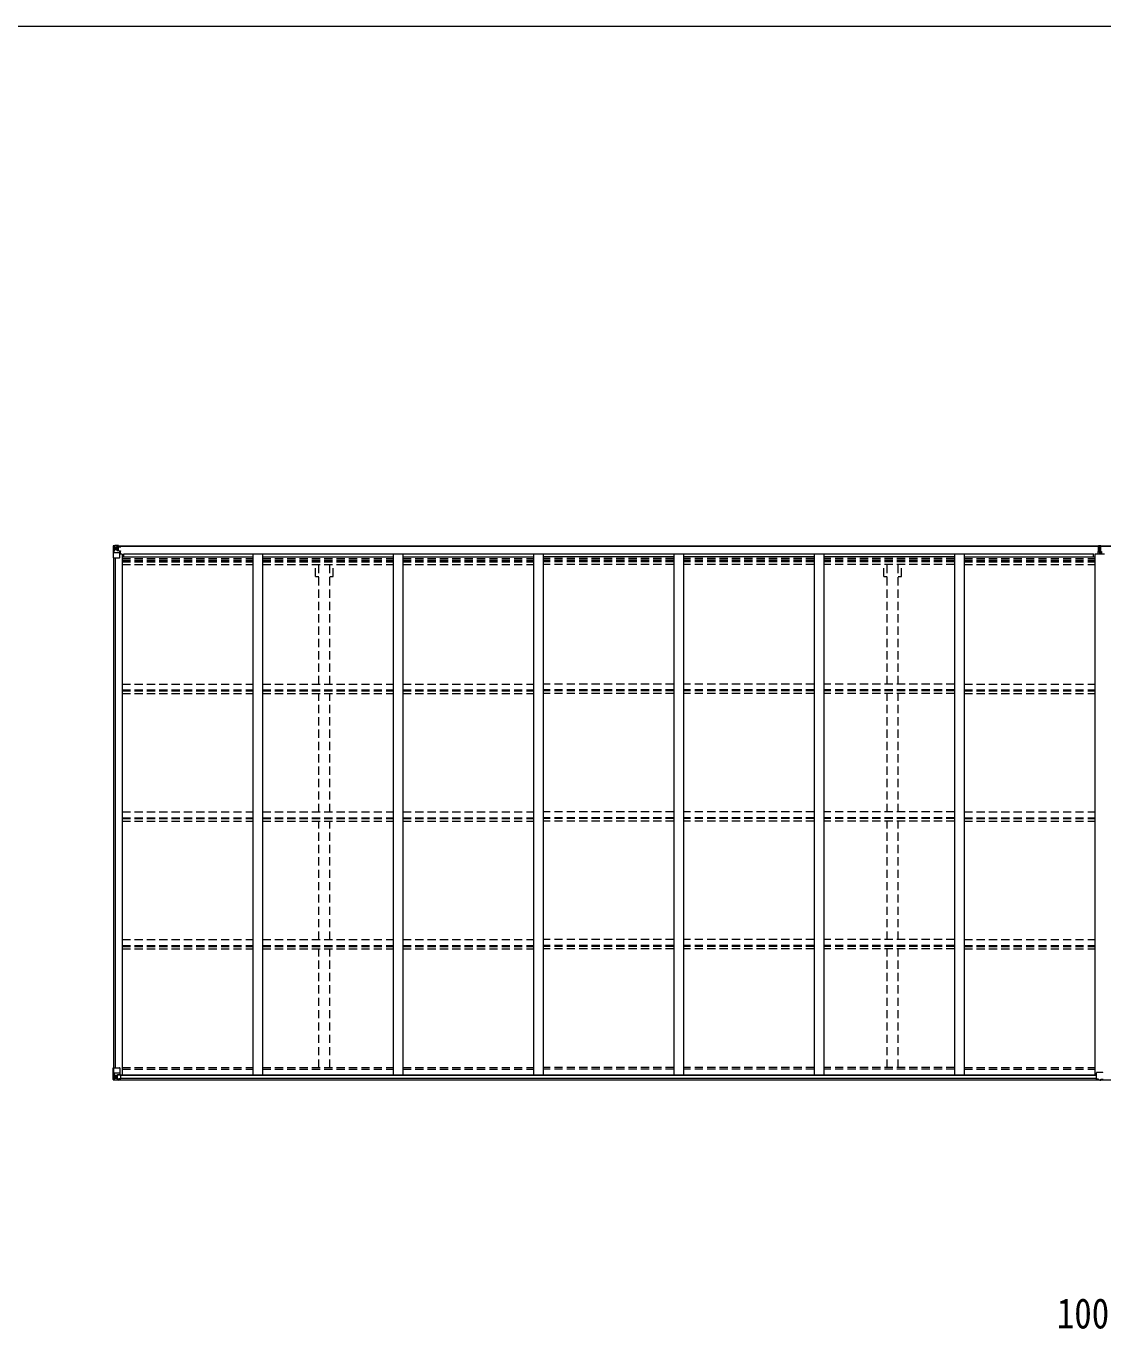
# Model space of a CAD drawing. Units: millimetres at full size, sheet at 1:35; details may follow other scales. Extents: x -9837 to 9837, y -6790 to 6790.
# Drawn here: x -2556 to 2938, y 143 to 6790 of the extents above; entities that cross this region are included whole.
import ezdxf
from ezdxf.enums import TextEntityAlignment as Align

# ---------------------------------------------------------------- set-up
doc = ezdxf.new("R2010")
doc.units = ezdxf.units.MM
doc.header["$LTSCALE"] = 35
doc.linetypes.add('DASHED1', pattern=[1.8, 1.2, -0.6])
for name, color, linetype, lineweight in [('0-3_ELV2', 4, 'Continuous', 9), ('0-4_TABLE1', 6, 'Continuous', 9), ('0-6_OTH_LINE', 6, 'Continuous', 9), ('F-0_240', 7, 'Continuous', 9)]:
    doc.layers.add(name, color=color, linetype=linetype, lineweight=lineweight)
doc.styles.add('ＭＳ ゴシック', font='')
doc.styles.get('ＭＳ ゴシック').set_extended_font_data('MS Gothic')

msp = doc.modelspace()

# ---------------------------------------------------------------- linework, layer by layer
at = {"layer": '0-3_ELV2'}
for p, q in [((-2089.14, 4137.81), (2914.86, 4137.81)), ((-2089.14, 4135.67), (2914.86, 4135.67)), ((2927.86, 4137.81), (7931.86, 4137.81)), ((2927.86, 4135.67), (7931.86, 4135.67)), ((-2110.64, 4077.05), (-2110.64, 1475.61)), ((-2100.94, 4077.05), (-2100.94, 1475.61)), ((-2065.64, 4095.7), (-2078.64, 4095.7)), ((-2065.64, 4095.7), (-2065.64, 1439.59)), ((-2065.64, 4082.01), (-1399.64, 4082.01)), ((-2058.14, 4082.01), (-2058.14, 4097.53)), ((-2058.14, 4097.53), (2888.86, 4097.53)), ((-1399.64, 4097.51), (-1399.64, 1439.59)), ((-1349.64, 4097.51), (-1349.64, 1439.59)), ((-1349.64, 4082.01), (-683.64, 4082.01)), ((-683.64, 4097.51), (-683.64, 1439.59)), ((-633.64, 4097.51), (-633.64, 1439.59)), ((-633.64, 4082.01), (32.36, 4082.01)), ((32.36, 4097.51), (32.36, 1439.59)), ((82.36, 4097.51), (82.36, 1439.59)), ((748.36, 4082.01), (82.36, 4082.01)), ((748.36, 4097.51), (748.36, 1439.59)), ((798.36, 4097.51), (798.36, 1439.59)), ((1464.36, 4082.01), (798.36, 4082.01)), ((1464.36, 4097.51), (1464.36, 1439.59)), ((1514.36, 4097.51), (1514.36, 1439.59)), ((2180.36, 4082.01), (1514.36, 4082.01)), ((2180.36, 4097.51), (2180.36, 1439.59)), ((2230.36, 4097.51), (2230.36, 1439.59)), ((2230.36, 4082.01), (2896.36, 4082.01)), ((2888.86, 4082.01), (2888.86, 4097.53)), ((2896.36, 4095.7), (2896.36, 1439.59)), ((2946.36, 4095.7), (2896.36, 4095.7)), ((-2085.91, 1439.59), (2904.86, 1439.59)), ((-2084.14, 1413.81), (2914.86, 1413.81)), ((-2074.14, 1437.33), (2904.86, 1437.33)), ((-2074.14, 1421.71), (2904.86, 1421.71)), ((2927.86, 1413.81), (7926.86, 1413.81))]:
    msp.add_line(p, q, dxfattribs=at)
at = {"layer": '0-3_ELV2', "linetype": 'DASHED1'}
for p, q in [((-2065.64, 4073.62), (-1399.64, 4073.62)), ((-2065.64, 4065.42), (-1399.64, 4065.42)), ((-2065.64, 4061.49), (-1399.64, 4061.49)), ((-2065.64, 4056.41), (-1399.64, 4056.41)), ((-1349.64, 4073.62), (-683.64, 4073.62)), ((-1349.64, 4065.42), (-683.64, 4065.42)), ((-1349.64, 4061.49), (-683.64, 4061.49)), ((-1349.64, 4056.41), (-683.64, 4056.41)), ((-633.64, 4073.62), (32.36, 4073.62)), ((-633.64, 4065.42), (32.36, 4065.42)), ((-633.64, 4061.49), (32.36, 4061.49)), ((-633.64, 4056.41), (32.36, 4056.41)), ((748.36, 4073.62), (82.36, 4073.62)), ((748.36, 4065.42), (82.36, 4065.42)), ((748.36, 4061.49), (82.36, 4061.49)), ((748.36, 4056.41), (82.36, 4056.41)), ((1464.36, 4073.62), (798.36, 4073.62)), ((1464.36, 4065.42), (798.36, 4065.42)), ((1464.36, 4061.49), (798.36, 4061.49)), ((1464.36, 4056.41), (798.36, 4056.41)), ((2180.36, 4073.62), (1514.36, 4073.62)), ((2180.36, 4065.42), (1514.36, 4065.42)), ((2180.36, 4061.49), (1514.36, 4061.49)), ((2180.36, 4056.41), (1514.36, 4056.41)), ((2230.36, 4073.62), (2896.36, 4073.62)), ((2230.36, 4065.42), (2896.36, 4065.42)), ((2230.36, 4061.49), (2896.36, 4061.49)), ((2230.36, 4056.41), (2896.36, 4056.41)), ((-2065.64, 4043.41), (-1399.64, 4043.41)), ((-1349.64, 4043.41), (-683.64, 4043.41)), ((-1079.84, 3981.81), (-1079.84, 4043.41)), ((-1062.14, 3432.29), (-1062.14, 4043.41)), ((-1007.14, 3432.29), (-1007.14, 4043.41)), ((-989.44, 3981.81), (-989.44, 4043.41)), ((-633.64, 4043.41), (32.36, 4043.41)), ((748.36, 4043.41), (82.36, 4043.41)), ((1464.36, 4043.41), (798.36, 4043.41)), ((2180.36, 4043.41), (1514.36, 4043.41)), ((1820.16, 3981.81), (1820.16, 4043.41)), ((1837.86, 3432.29), (1837.86, 4043.41)), ((1892.86, 3432.29), (1892.86, 4043.41)), ((1910.56, 3981.81), (1910.56, 4043.41)), ((2230.36, 4043.41), (2896.36, 4043.41)), ((-1079.84, 3981.81), (-1062.14, 3981.81)), ((-1007.14, 3981.81), (-989.44, 3981.81)), ((1820.16, 3981.81), (1837.86, 3981.81)), ((1892.86, 3981.81), (1910.56, 3981.81)), ((-2065.64, 3432.29), (-1399.67, 3432.29)), ((-2065.64, 3402.56), (-1399.67, 3402.56)), ((-2065.64, 3398.01), (-1399.67, 3398.01)), ((-1349.64, 3432.29), (-683.67, 3432.29)), ((-1349.64, 3402.56), (-683.67, 3402.56)), ((-1349.64, 3398.01), (-683.67, 3398.01)), ((-633.64, 3432.29), (32.33, 3432.29)), ((-633.64, 3402.56), (32.33, 3402.56)), ((-633.64, 3398.01), (32.33, 3398.01)), ((748.36, 3432.29), (82.36, 3432.29)), ((748.36, 3402.56), (82.36, 3402.56)), ((748.36, 3398.01), (82.36, 3398.01)), ((1464.36, 3432.29), (798.36, 3432.29)), ((1464.36, 3402.56), (798.36, 3402.56)), ((1464.36, 3398.01), (798.36, 3398.01)), ((2180.33, 3432.29), (1514.36, 3432.29)), ((2180.33, 3402.56), (1514.36, 3402.56)), ((2180.33, 3398.01), (1514.36, 3398.01)), ((2230.36, 3432.29), (2896.33, 3432.29)), ((2230.36, 3402.56), (2896.33, 3402.56)), ((2230.36, 3398.01), (2896.33, 3398.01)), ((-2065.64, 3385), (-1399.67, 3385)), ((-1349.64, 3385), (-683.67, 3385)), ((-1062.14, 2780.51), (-1062.14, 3385)), ((-1007.14, 2780.51), (-1007.14, 3385)), ((-633.64, 3385), (32.33, 3385)), ((748.36, 3385), (82.36, 3385)), ((1464.36, 3385), (798.36, 3385)), ((2180.33, 3385), (1514.36, 3385)), ((1837.86, 2780.51), (1837.86, 3385)), ((1892.86, 2780.51), (1892.86, 3385)), ((2230.36, 3385), (2896.33, 3385)), ((-2065.64, 2780.63), (-1399.67, 2780.63)), ((-2065.64, 2750.89), (-1399.67, 2750.89)), ((-2065.64, 2746.35), (-1399.67, 2746.35)), ((-2065.64, 2733.34), (-1399.67, 2733.34)), ((-1349.64, 2780.63), (-683.67, 2780.63)), ((-1349.64, 2750.89), (-683.67, 2750.89)), ((-1349.64, 2746.35), (-683.67, 2746.35)), ((-1349.64, 2733.34), (-683.67, 2733.34)), ((-1062.14, 2128.84), (-1062.14, 2732.14)), ((-1007.14, 2128.84), (-1007.14, 2732.14)), ((-633.64, 2780.63), (32.33, 2780.63)), ((-633.64, 2750.89), (32.33, 2750.89)), ((-633.64, 2746.35), (32.33, 2746.35)), ((-633.64, 2733.34), (32.33, 2733.34)), ((748.36, 2780.63), (82.36, 2780.63)), ((748.36, 2750.89), (82.36, 2750.89)), ((748.36, 2746.35), (82.36, 2746.35)), ((748.36, 2733.34), (82.36, 2733.34)), ((1464.36, 2780.63), (798.36, 2780.63)), ((1464.36, 2750.89), (798.36, 2750.89)), ((1464.36, 2746.35), (798.36, 2746.35)), ((1464.36, 2733.34), (798.36, 2733.34)), ((2180.33, 2780.63), (1514.36, 2780.63)), ((2180.33, 2750.89), (1514.36, 2750.89)), ((2180.33, 2746.35), (1514.36, 2746.35)), ((2180.33, 2733.34), (1514.36, 2733.34)), ((1837.86, 2128.84), (1837.86, 2732.14)), ((1892.86, 2128.84), (1892.86, 2732.14)), ((2230.36, 2780.63), (2896.33, 2780.63)), ((2230.36, 2750.89), (2896.33, 2750.89)), ((2230.36, 2746.35), (2896.33, 2746.35)), ((2230.36, 2733.34), (2896.33, 2733.34)), ((-2065.64, 2128.97), (-1399.67, 2128.97)), ((-1349.64, 2128.97), (-683.67, 2128.97)), ((-633.64, 2128.97), (32.33, 2128.97)), ((748.36, 2128.97), (82.36, 2128.97)), ((1464.36, 2128.97), (798.36, 2128.97)), ((2180.33, 2128.97), (1514.36, 2128.97)), ((2230.36, 2128.97), (2896.33, 2128.97)), ((-2065.64, 2099.23), (-1399.67, 2099.23)), ((-2065.64, 2094.69), (-1399.67, 2094.69)), ((-2065.64, 2081.68), (-1399.67, 2081.68)), ((-1349.64, 2099.23), (-683.67, 2099.23)), ((-1349.64, 2094.69), (-683.67, 2094.69)), ((-1349.64, 2081.68), (-683.67, 2081.68)), ((-1062.14, 1475.76), (-1062.14, 2080.48)), ((-1007.14, 1475.76), (-1007.14, 2080.48)), ((-633.64, 2099.23), (32.33, 2099.23)), ((-633.64, 2094.69), (32.33, 2094.69)), ((-633.64, 2081.68), (32.33, 2081.68)), ((748.36, 2099.23), (82.36, 2099.23)), ((748.36, 2094.69), (82.36, 2094.69)), ((748.36, 2081.68), (82.36, 2081.68)), ((1464.36, 2099.23), (798.36, 2099.23)), ((1464.36, 2094.69), (798.36, 2094.69)), ((1464.36, 2081.68), (798.36, 2081.68)), ((2180.33, 2099.23), (1514.36, 2099.23)), ((2180.33, 2094.69), (1514.36, 2094.69)), ((2180.33, 2081.68), (1514.36, 2081.68)), ((1837.86, 1475.76), (1837.86, 2080.48)), ((1892.86, 1475.76), (1892.86, 2080.48)), ((2230.36, 2099.23), (2896.33, 2099.23)), ((2230.36, 2094.69), (2896.33, 2094.69)), ((2230.36, 2081.68), (2896.33, 2081.68)), ((-2065.64, 1475.76), (-1399.64, 1475.76)), ((-2065.64, 1467.41), (-1399.64, 1467.41)), ((-1349.64, 1475.76), (-683.64, 1475.76)), ((-1349.64, 1467.41), (-683.64, 1467.41)), ((-633.64, 1475.76), (32.36, 1475.76)), ((-633.64, 1467.41), (32.36, 1467.41)), ((748.36, 1475.76), (82.36, 1475.76)), ((748.36, 1467.41), (82.36, 1467.41)), ((1464.36, 1475.76), (798.36, 1475.76)), ((1464.36, 1467.41), (798.36, 1467.41)), ((2180.36, 1475.76), (1514.36, 1475.76)), ((2180.36, 1467.41), (1514.36, 1467.41)), ((2230.36, 1475.76), (2896.36, 1475.76)), ((2230.36, 1467.41), (2896.36, 1467.41))]:
    msp.add_line(p, q, dxfattribs=at)
at = {"layer": '0-4_TABLE1'}
for p, q in [((-2112.64, 4137.76), (-2112.64, 4077.05)), ((-2084.14, 4140.44), (-2111.7, 4138.76)), ((-2111.7, 4138.71), (-2111.7, 4138.75)), ((-2102.73, 4139.14), (-2110.66, 4138.67)), ((-2109.8, 4137.7), (-2109.8, 4137.63)), ((-2109.8, 4077.05), (-2109.8, 4137.63)), ((-2105.83, 4134.26), (-2108.56, 4137.92)), ((-2104.97, 4130.75), (-2102.64, 4130.81)), ((-2104.97, 4117.28), (-2104.97, 4130.75)), ((-2090.64, 4139.93), (-2102.64, 4139.15)), ((-2089.14, 4130.8), (-2102.64, 4130.8)), ((-2097.16, 4123.61), (-2097.16, 4122.65)), ((-2090.64, 4113.95), (-2090.64, 4140.05)), ((-2090.64, 4139.16), (-2084.14, 4139.56)), ((-2089.14, 4134.34), (-2090.64, 4134.34)), ((-2084.14, 4138.63), (-2089.14, 4138.55)), ((-2080.64, 4133.98), (-2089.14, 4133.98)), ((-2085.14, 4129.05), (-2089.14, 4129.05)), ((-2089.03, 4132.68), (-2085.14, 4132.68)), ((-2088.65, 4133.05), (-2078.64, 4133.14)), ((-2088.65, 4132.89), (-2088.65, 4133.05)), ((-2073.64, 4133.02), (-2088.65, 4132.89)), ((-2088.64, 4135.01), (-2088.64, 4133.05)), ((-2080.64, 4135.01), (-2088.64, 4135.01)), ((-2080.64, 4134.98), (-2088.64, 4134.98)), ((-2085.14, 4112.94), (-2085.14, 4132.91)), ((-2084.14, 4137.81), (-2084.14, 4140.44)), ((-2080.64, 4133.98), (-2080.64, 4135.67)), ((-2079.14, 4138.25), (-2079.14, 4137.81)), ((-2078.84, 4138.25), (-2079.14, 4138.25)), ((-2078.84, 4138.25), (-2077.15, 4137.81)), ((-2078.64, 4134.75), (-2072.64, 4134.75)), ((-2073.64, 4135.67), (-2073.64, 4134.75)), ((-2072.64, 4133.06), (-2072.64, 4135.67)), ((2914.86, 4139.53), (2921.36, 4139.92)), ((2914.86, 4135.03), (2914.86, 4139.53)), ((2919.86, 4136.83), (2914.86, 4136.52)), ((2915.86, 4134.03), (2919.86, 4134.03)), ((2915.86, 4108.49), (2915.86, 4134.03)), ((2915.86, 4132.19), (2919.86, 4132.12)), ((2915.86, 4128.59), (2919.86, 4128.53)), ((2921.36, 4136.92), (2919.86, 4136.83)), ((2919.86, 4136.83), (2919.86, 4095.7)), ((2919.86, 4123.31), (2922.86, 4123.31)), ((2921.36, 4139.92), (2927.86, 4139.53)), ((2921.36, 4139.92), (2921.36, 4136.92)), ((2927.86, 4136.52), (2921.36, 4136.92)), ((2922.86, 4134.03), (2926.86, 4134.03)), ((2922.86, 4134.03), (2922.86, 4095.7)), ((2922.86, 4132.12), (2926.86, 4132.12)), ((2922.86, 4128.53), (2926.86, 4128.53)), ((2926.86, 4108.49), (2926.86, 4134.03)), ((2927.86, 4135.03), (2927.86, 4139.53)), ((-2112.64, 4077.05), (-2079.64, 4077.05)), ((-2109.25, 4103.93), (-2105.11, 4116.01)), ((-2109.25, 4103.93), (-2102.64, 4103.71)), ((-2102.64, 4117.24), (-2104.97, 4117.28)), ((-2089.14, 4117.25), (-2102.64, 4117.25)), ((-2102.64, 4117.24), (-2102.64, 4117.25)), ((-2102.64, 4103.71), (-2078.64, 4103.71)), ((-2089.81, 4113.69), (-2079.47, 4112.04)), ((-2089.81, 4113.06), (-2089.81, 4113.69)), ((-2079.47, 4111.4), (-2089.81, 4113.06)), ((-2085.14, 4120.84), (-2089.14, 4120.84)), ((-2079.47, 4112.04), (-2079.47, 4111.4)), ((-2079.19, 4111.96), (-2074.14, 4111.91)), ((-2078.64, 4078.05), (-2078.64, 4111.14)), ((-2074.14, 4110.2), (-2078.64, 4110.17)), ((-2074.14, 4100.05), (-2078.64, 4100.05)), ((-2075.14, 4111.92), (-2075.14, 4110.19)), ((-2074.14, 4095.7), (-2074.14, 4111.91)), ((2912.86, 4108.46), (2919.86, 4108.53)), ((2912.86, 4095.7), (2912.86, 4108.46)), ((2919.86, 4108.03), (2912.86, 4107.96)), ((2912.86, 4107.09), (2919.86, 4107.03)), ((2919.86, 4106.53), (2912.86, 4106.59)), ((2915.86, 4120.36), (2919.86, 4120.32)), ((2919.86, 4116.24), (2922.86, 4116.24)), ((2919.86, 4106.6), (2922.86, 4106.6)), ((2919.86, 4099.53), (2922.86, 4099.53)), ((2922.86, 4120.32), (2926.86, 4120.32)), ((2922.86, 4108.53), (2929.86, 4108.46)), ((2929.86, 4107.96), (2922.86, 4108.03)), ((2922.86, 4107.03), (2929.86, 4107.09)), ((2929.86, 4106.59), (2922.86, 4106.53)), ((2929.86, 4108.46), (2929.86, 4095.7)), ((-2112.64, 1475.61), (-2079.64, 1475.61)), ((-2112.64, 1414.9), (-2112.64, 1475.61)), ((-2109.8, 1475.61), (-2109.8, 1415.03)), ((-2078.64, 1474.61), (-2078.64, 1441.51)), ((-2111.7, 1413.94), (-2111.7, 1413.9)), ((-2102.73, 1413.52), (-2110.65, 1413.99)), ((-2109.79, 1414.96), (-2109.8, 1415.03)), ((-2109.25, 1448.73), (-2102.64, 1448.94)), ((-2109.25, 1448.73), (-2105.11, 1436.64)), ((-2105.83, 1418.4), (-2108.56, 1414.73)), ((-2102.64, 1435.41), (-2104.97, 1435.38)), ((-2104.97, 1435.38), (-2104.97, 1421.91)), ((-2104.97, 1421.91), (-2102.64, 1421.85)), ((-2102.64, 1448.94), (-2078.64, 1448.94)), ((-2102.64, 1435.41), (-2102.64, 1435.41)), ((-2090.64, 1435.41), (-2102.64, 1435.41)), ((-2102.64, 1421.85), (-2090.64, 1421.85)), ((-2090.64, 1412.73), (-2102.64, 1413.51)), ((-2098.12, 1429.05), (-2098.12, 1430.01)), ((-2090.64, 1439.4), (-2084.14, 1439.4)), ((-2090.64, 1439.4), (-2090.64, 1412.61)), ((-2079.47, 1441.25), (-2089.81, 1439.6)), ((-2089.81, 1439.6), (-2089.81, 1439.4)), ((-2087.12, 1439.4), (-2079.47, 1440.62)), ((-2084.14, 1439.4), (-2075.14, 1439.36)), ((-2084.14, 1412.21), (-2084.14, 1418.16)), ((-2075.14, 1417.59), (-2084.14, 1417.53)), ((-2079.47, 1440.62), (-2079.47, 1441.25)), ((-2074.14, 1438.45), (-2074.14, 1418.3)), ((2904.86, 1417.68), (2904.86, 1450)), ((2904.86, 1417.68), (2904.86, 1417.64)), ((2936.86, 1451), (2905.86, 1451)), ((2914.86, 1416.91), (2905.86, 1416.97)), ((2927.86, 1416.91), (2936.86, 1416.97))]:
    msp.add_line(p, q, dxfattribs=at)
for points in [[(-2099.08, 4124.57), (-2100.04, 4124.57), (-2100.04, 4125.53), (-2099.08, 4125.53)], [(-2098.12, 4126.49), (-2098.12, 4127.45), (-2097.16, 4127.45), (-2097.16, 4126.49)], [(-2097.16, 4122.65), (-2098.12, 4122.65), (-2098.12, 4123.61)], [(-2096.2, 4125.53), (-2095.24, 4125.53), (-2095.24, 4124.57), (-2096.2, 4124.57)], [(-2084.14, 4139.04), (-2089.14, 4139.04), (-2089.14, 4113.58)], [(-2078.64, 4134.75), (-2078.64, 4133.13), (-2072.64, 4133.18)], [(-2111.7, 1413.9), (-2102.64, 1413.35), (-2084.14, 1412.21)], [(-2099.08, 1427.13), (-2100.04, 1427.13), (-2100.04, 1428.09), (-2099.08, 1428.09)], [(-2098.12, 1430.01), (-2097.16, 1430.01), (-2097.16, 1429.05)], [(-2097.16, 1426.17), (-2097.16, 1425.21), (-2098.12, 1425.21), (-2098.12, 1426.17)], [(-2096.2, 1428.09), (-2095.24, 1428.09), (-2095.24, 1427.13), (-2096.2, 1427.13)], [(-2074.14, 1418.3), (-2074.15, 1418.19), (-2084.14, 1418.16)], [(2921.36, 1411.49), (2914.86, 1411.88), (2914.86, 1416.91)], [(2921.36, 1411.49), (2927.86, 1411.88), (2927.86, 1416.91)]]:
    msp.add_lwpolyline(points, dxfattribs=at)
for centre in [(-2097.64, 4125.05), (-2097.64, 1427.61)]:
    msp.add_circle(centre, 5.3, dxfattribs=at)
for centre, radius, start, end in [((-2111.64, 4137.76), 1, 93.50017, 180.00079), ((-2111.64, 4137.75), 0.999, 93.4424, 179.95083), ((-2111.64, 4137.72), 0.999, 93.4424, 179.95083), ((-2110.49, 4151.36), 12.7, 269.24466, 275.10311), ((-2108.51, 4137.75), 1.28, 131.17831, 182.45895), ((-2099.08, 4126.49), 0.96, 270, 0), ((-2099.08, 4123.61), 0.96, 0, 90), ((-2096.2, 4126.49), 0.96, 180, 270), ((-2096.2, 4123.61), 0.96, 90, 180), ((-2088.64, 4135.51), 0.5, 179.99802, 269.99691), ((-2088.64, 4135.48), 0.5, 180.00109, 270.00109), ((-2088.64, 4132.55), 0.5, 90.52895, 180.04464), ((-2088.63, 4132.37), 0.513, 91.88028, 181.04707), ((-2073.5, 4140.71), 7.69, 268.96999, 276.43426), ((2915.86, 4135.03), 1, 180, 270), ((2926.86, 4135.03), 1, 270, 0), ((-2089.7, 4114.62), 0.937, 182.32209, 263.26766), ((-2089.7, 4113.99), 0.937, 182.32209, 263.26766), ((-2079.64, 4078.05), 1, 270, 0), ((-2079.58, 4111.11), 0.937, 2.32209, 83.26766), ((-2079.58, 4110.47), 0.937, 2.32209, 83.26766), ((-2079.64, 1474.61), 1, 0, 90), ((-2111.64, 1414.94), 0.999, 180.04917, 266.5576), ((-2111.64, 1414.9), 0.999, 180.04917, 266.5576), ((-2111.64, 1414.9), 1, 179.99921, 266.49983), ((-2110.49, 1401.29), 12.7, 84.89689, 90.75534), ((-2108.51, 1414.9), 1.28, 177.54105, 228.82169), ((-2099.08, 1429.05), 0.96, 270, 0), ((-2099.08, 1426.17), 0.96, 0, 90), ((-2096.2, 1429.05), 0.96, 180, 270), ((-2096.2, 1426.17), 0.96, 90, 180), ((-2089.7, 1438.67), 0.937, 96.73234, 129.06602), ((-2079.58, 1442.19), 0.937, 276.73234, 357.67791), ((-2079.58, 1441.55), 0.937, 276.73234, 357.67791), ((2905.86, 1450), 1, 90, 180), ((2936.86, 1450), 1, 0, 90)]:
    msp.add_arc(centre, radius, start, end, dxfattribs=at)
for centre, major_axis, ratio, start_param, end_param in [((-1910.7, 4151.07), (201, 12.36), 0.060933, 3.1373463, 3.1378449), ((-2109.7, 4138.84), (2, 0.12), 0.060933, 3.1378449, 4.2119296), ((-2109.51, 4135.74), (-0.02, 3), 0.466854, 5.5234897, 6.1575023), ((-2107.84, 4130.67), (0.03, 5), 0.573921, 4.7320603, 5.5159136), ((-2184.39, 4130.8), (81.75, 0), 0.061163, 0, 0.0007725), ((2919.89, 4136.83), (0.18, -2.99), 0.008711, 3.1415927, 4.7113235), ((2747.99, 4126.31), (171.87, 10.52), 0.017422, 6.2821194, 6.2831848), ((-2108.53, 4106.27), (0.85, 2.32), 0.403757, 2.3087461, 3.2744049), ((-2106.38, 4117.3), (0, 3), 0.468246, 4.2703918, 4.7058971), ((-2109.7, 1413.82), (2, -0.12), 0.060933, 2.0712557, 3.1453404), ((-1910.7, 1401.59), (201, -12.36), 0.060933, 3.1453404, 3.145839), ((-2108.53, 1446.38), (0.85, -2.32), 0.403757, 3.0087805, 3.9744392), ((-2109.51, 1416.92), (-0.02, -3), 0.466854, 0.125683, 0.7596956), ((-2107.84, 1421.99), (0.03, -5), 0.573921, 0.7672717, 1.551125), ((-2106.38, 1435.36), (0, -3), 0.468246, 1.5772882, 2.0127935), ((-2184.39, 1421.85), (81.75, 0), 0.061163, 6.2824128, 6.2831853), ((-2075.14, 1438.46), (1, -0.021), 0.906239, 0.0187047, 1.589501), ((-2075.14, 1418.29), (1, 0.012), 0.707053, 4.7036637, 6.124411), ((2905.86, 1417.68), (1, -0.012), 0.707053, 3.2044821, 4.7211143), ((2936.86, 1417.68), (-1, -0.012), 0.707053, 3.2044821, 4.7211143)]:
    msp.add_ellipse(centre, major_axis=major_axis, ratio=ratio, start_param=start_param, end_param=end_param, dxfattribs=at)
at = {"layer": 'F-0_240', "color": 5}
msp.add_line((-9837.4, 6790), (9342.6, 6790), dxfattribs=at)

# ---------------------------------------------------------------- texts
at = {"layer": '0-6_OTH_LINE', "color": 7, "style": 'ＭＳ ゴシック', "width": 0.85}
msp.add_text('10064', height=154, dxfattribs=at).set_placement((2702.61, 98.95), align=Align.BOTTOM_LEFT)

doc.saveas('drawing.dxf')
